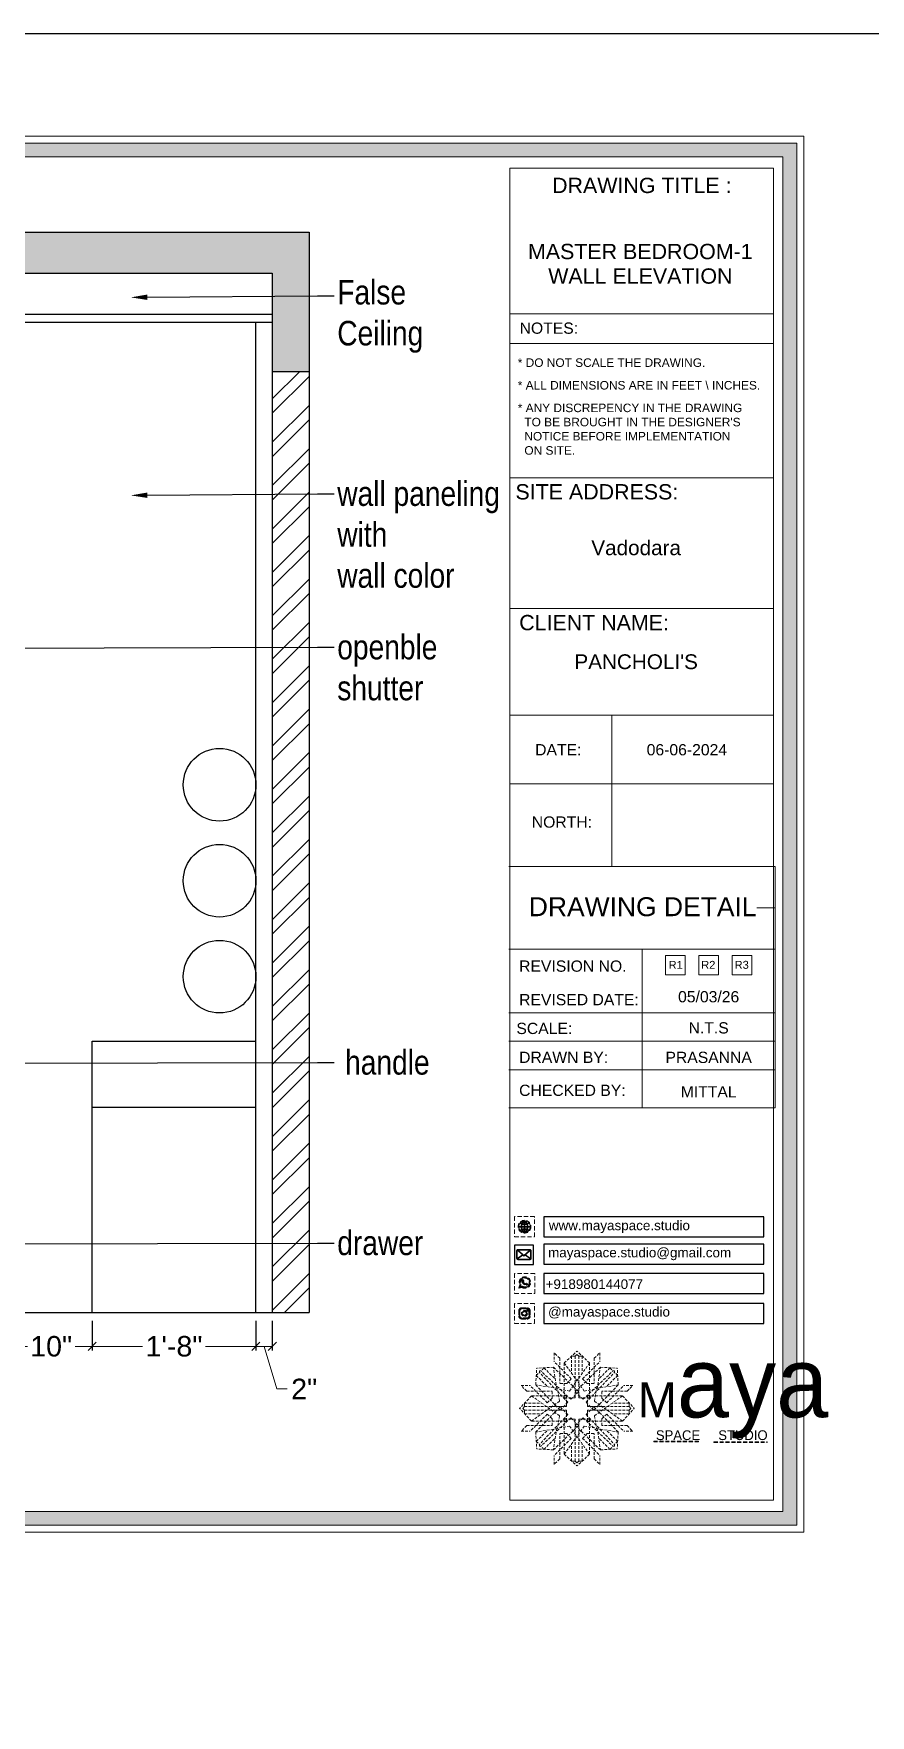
# Model space of a CAD drawing. Header units: millimetres. Extents: x 56222 to 3066687, y -650199 to -121287.
# Drawn here: x 131428.3 to 131530.5, y -183205.1 to -182999.6 of the extents above; entities that cross this region are included whole.
import ezdxf
from ezdxf import colors
from ezdxf.entities.mleader import LeaderData, LeaderLine
from ezdxf.enums import TextEntityAlignment as Align
from ezdxf.math import Vec2, Vec3

# ---------------------------------------------------------------- set-up
doc = ezdxf.new("R2010")
doc.units = ezdxf.units.MM
doc.header["$MEASUREMENT"] = 0
doc.header["$PDMODE"] = 35
doc.linetypes.add('DASHEDX2', pattern=[1.5, 1, -0.5])
doc.layers.get('Defpoints').update_dxf_attribs({"color": 220})
doc.layers.add('AR HATCH-7', color=7, linetype='Continuous')
for name, color, linetype, lineweight in [('dim05', 1, 'Continuous', 13), ('Dimension', 10, 'DASHEDX2', 20), ('FURNITURE', 32, 'Continuous', 9), ('NAME PLATE', 7, 'Continuous', 25), ('SECTION ( SLAB PLine )', 104, 'Continuous', 30), ('Text', 7, 'Continuous', 15), ('TILE', 14, 'Continuous', 9), ('wall', 7, 'Continuous', 30), ('XX~SLAB ( BEAM )~ ( DIM )', 7, 'Continuous', 9)]:
    doc.layers.add(name, color=color, linetype=linetype, lineweight=lineweight)
doc.styles.add('Arial', font='arial.ttf')
doc.styles.get("Standard").update_dxf_attribs({"font": 'arial.ttf', "height": 6})
doc.styles.add('style4', font='ARIALN.TTF')
doc.dimstyles.new('ISO-25', dxfattribs={"dimtxt": 2.5, "dimasz": 1, "dimexe": 0.5, "dimexo": 1, "dimtad": 0, "dimdec": 1, "dimlunit": 4, "dimtxsty": 'Standard', "dimblk": 'OBLIQUE', "dimcen": 2.5, "dimclrd": 1, "dimclre": 1, "dimclrt": 5, "dimadec": 0, "dimazin": 0, "dimtfac": 1, "dimtdec": 1, "dimtmove": 0, "dimatfit": 3, "dimfxl": 1, "dimlwd": -1, "dimarcsym": 0})

# ---------------------------------------------------------------- blocks, each defined once
blk = doc.blocks.new('_Oblique')
at = {"layer": 'wall', "color": 0, "lineweight": -2}
blk.add_line((-0.5, -0.5), (0.5, 0.5), dxfattribs=at)
blk = doc.blocks.new('*D220')
at = {"layer": 'Defpoints', "color": 0, "lineweight": 30, "transparency": 16777216}
for p in [(131425.44, -183155.85), (131435.44, -183155.85), (131435.44, -183159.98)]:
    blk.add_point(p, dxfattribs=at)
at = {"layer": 'dim05', "color": 1, "linetype": 'Continuous', "lineweight": -2, "transparency": 16777216}
for p, q in [((131425.44, -183156.85), (131425.44, -183160.48)), ((131435.44, -183156.85), (131435.44, -183160.48))]:
    blk.add_line(p, q, dxfattribs=at)
at = {"layer": 'dim05', "color": 1, "linetype": 'Continuous', "transparency": 16777216}
for p, q in [((131425.44, -183159.98), (131427.53, -183159.98)), ((131435.44, -183159.98), (131433.36, -183159.98))]:
    blk.add_line(p, q, dxfattribs=at)
at = {"layer": 'dim05', "color": 1, "transparency": 16777216, "rotation": 180}
blk.add_blockref('_Oblique', (131425.44, -183159.98), dxfattribs=at)
at = {"layer": 'dim05', "color": 1, "transparency": 16777216}
blk.add_blockref('_Oblique', (131435.44, -183159.98), dxfattribs=at)
at = {"layer": 'dim05', "color": 5, "lineweight": 25, "transparency": 16777216, "insert": (131430.44, -183159.98), "char_height": 2.5, "attachment_point": 5, "style": 'Arial'}
blk.add_mtext('10"', dxfattribs=at)
blk = doc.blocks.new('*D221')
at = {"layer": 'Defpoints', "color": 0, "lineweight": 30, "transparency": 16777216}
for p in [(131435.44, -183155.85), (131455.44, -183155.85), (131455.44, -183159.98)]:
    blk.add_point(p, dxfattribs=at)
at = {"layer": 'dim05', "color": 1, "linetype": 'Continuous', "lineweight": -2, "transparency": 16777216}
for p, q in [((131435.44, -183156.85), (131435.44, -183160.48)), ((131455.44, -183156.85), (131455.44, -183160.48))]:
    blk.add_line(p, q, dxfattribs=at)
at = {"layer": 'dim05', "color": 1, "linetype": 'Continuous', "transparency": 16777216}
for p, q in [((131435.44, -183159.98), (131441.61, -183159.98)), ((131455.44, -183159.98), (131449.27, -183159.98))]:
    blk.add_line(p, q, dxfattribs=at)
at = {"layer": 'dim05', "color": 1, "transparency": 16777216, "rotation": 180}
blk.add_blockref('_Oblique', (131435.44, -183159.98), dxfattribs=at)
at = {"layer": 'dim05', "color": 1, "transparency": 16777216}
blk.add_blockref('_Oblique', (131455.44, -183159.98), dxfattribs=at)
at = {"layer": 'dim05', "color": 5, "lineweight": 25, "transparency": 16777216, "insert": (131445.44, -183159.98), "char_height": 2.5, "attachment_point": 5, "style": 'Arial'}
blk.add_mtext('1\'-8"', dxfattribs=at)
blk = doc.blocks.new('*D222')
at = {"layer": 'Defpoints', "color": 0, "lineweight": 30, "transparency": 16777216}
for p in [(131455.44, -183155.85), (131457.44, -183155.85), (131457.44, -183159.98)]:
    blk.add_point(p, dxfattribs=at)
at = {"layer": 'dim05', "color": 1, "linetype": 'Continuous', "lineweight": -2, "transparency": 16777216}
for p, q in [((131455.44, -183156.85), (131455.44, -183160.48)), ((131457.44, -183156.85), (131457.44, -183160.48))]:
    blk.add_line(p, q, dxfattribs=at)
at = {"layer": 'dim05', "color": 1, "linetype": 'Continuous', "transparency": 16777216}
for p, q in [((131455.44, -183159.98), (131457.44, -183159.98)), ((131456.44, -183159.98), (131458, -183165.18)), ((131458, -183165.18), (131459.25, -183165.18))]:
    blk.add_line(p, q, dxfattribs=at)
at = {"layer": 'dim05', "color": 1, "transparency": 16777216, "rotation": 180}
blk.add_blockref('_Oblique', (131455.44, -183159.98), dxfattribs=at)
at = {"layer": 'dim05', "color": 1, "transparency": 16777216}
blk.add_blockref('_Oblique', (131457.44, -183159.98), dxfattribs=at)
at = {"layer": 'dim05', "color": 5, "lineweight": 25, "transparency": 16777216, "insert": (131461.34, -183165.18), "char_height": 2.5, "attachment_point": 5, "style": 'Arial'}
blk.add_mtext('2"', dxfattribs=at)
blk = doc.blocks.new('FSFSF')
at = {"color": 42, "lineweight": 5, "true_color": 0xe0ac11}
for p, q in [((28600.03, 143.51), (28600.03, 140.16)), ((28602.15, 141.41), (28600.03, 143.51)), ((28606.47, 133.76), (28600.03, 140.16)), ((28602.15, 141.41), (28602.15, 131.95)), ((28603.86, 139.69), (28608.58, 144.08)), ((28603.86, 126.58), (28603.86, 139.69)), ((28603.86, 139.69), (28608.58, 133.02)), ((28607.9, 142.22), (28606.58, 142.22)), ((28606.58, 142.22), (28606.58, 135.84)), ((28607.9, 142.22), (28608.58, 142.85)), ((28607.9, 142.22), (28607.9, 126.58)), ((28613.31, 139.69), (28608.58, 144.08)), ((28609.27, 142.22), (28608.59, 142.85)), ((28613.31, 139.69), (28608.59, 133.02)), ((28609.27, 142.22), (28609.27, 126.58)), ((28609.27, 142.22), (28610.59, 142.22)), ((28610.59, 142.22), (28610.59, 135.84)), ((28610.7, 133.76), (28617.14, 140.16)), ((28613.31, 126.58), (28613.31, 139.69)), ((28615.02, 141.41), (28617.14, 143.51)), ((28615.02, 141.41), (28615.02, 131.95)), ((28617.14, 143.51), (28617.14, 140.16)), ((28593.19, 131.45), (28593.54, 137.71)), ((28593.39, 135), (28594.56, 136.12)), ((28593.39, 135), (28597.6, 130.78)), ((28599.8, 138.06), (28593.54, 137.71)), ((28595.12, 136.69), (28594.53, 136.69)), ((28594.56, 136.12), (28594.56, 136.71)), ((28605.17, 124.98), (28594.56, 136.12)), ((28596.24, 137.86), (28595.12, 136.69)), ((28606.27, 126.08), (28595.12, 136.69)), ((28596.24, 137.86), (28600.47, 133.65)), ((28601.03, 130), (28599.8, 138.06)), ((28599.8, 138.05), (28608.58, 129.56)), ((28606.47, 133.76), (28604.75, 131.95)), ((28605.86, 129.18), (28608.58, 133.02)), ((28617.37, 138.05), (28608.59, 129.56)), ((28611.31, 129.18), (28608.59, 133.02)), ((28610.7, 133.76), (28612.42, 131.95)), ((28610.9, 126.08), (28622.05, 136.69)), ((28612.02, 124.98), (28622.62, 136.12)), ((28616.14, 130), (28617.37, 138.06)), ((28620.93, 137.86), (28616.7, 133.65)), ((28617.37, 138.06), (28623.63, 137.71)), ((28623.8, 135), (28619.59, 130.78)), ((28620.93, 137.86), (28622.05, 136.69)), ((28622.05, 136.69), (28622.64, 136.69)), ((28622.62, 136.12), (28622.62, 136.71)), ((28623.8, 135), (28622.62, 136.12)), ((28624, 131.45), (28623.65, 137.71)), ((28591.56, 127.39), (28587.17, 122.66)), ((28587.73, 131.22), (28591.08, 131.22)), ((28589.84, 129.1), (28587.73, 131.22)), ((28589.84, 129.1), (28599.29, 129.1)), ((28597.49, 124.78), (28591.08, 131.22)), ((28604.66, 127.39), (28591.56, 127.39)), ((28591.56, 127.39), (28598.23, 122.67)), ((28593.19, 131.45), (28601.69, 122.67)), ((28601.25, 130.22), (28593.19, 131.45)), ((28597.49, 124.78), (28599.29, 126.5)), ((28599.29, 126.5), (28599.29, 129.1)), ((28605.86, 129.18), (28601.03, 130)), ((28602.07, 125.39), (28601.25, 130.22)), ((28604.75, 131.95), (28602.15, 131.95)), ((28603.68, 126.54), (28603.68, 127.39)), ((28604.66, 126.54), (28603.68, 126.54)), ((28604.71, 127.57), (28603.86, 127.57)), ((28607.9, 126.58), (28603.86, 126.58)), ((28604.66, 123.35), (28604.66, 127.39)), ((28604.7, 126.58), (28604.71, 127.57)), ((28606.27, 126.08), (28608.58, 128.27)), ((28607.9, 128.92), (28608.58, 129.56)), ((28607.9, 128.92), (28608.58, 128.27)), ((28609.27, 128.92), (28608.59, 129.56)), ((28609.27, 128.92), (28608.59, 128.27)), ((28610.9, 126.08), (28608.59, 128.27)), ((28609.27, 126.58), (28613.31, 126.58)), ((28611.31, 129.18), (28616.14, 130)), ((28612.42, 131.95), (28615.02, 131.95)), ((28612.46, 126.58), (28612.46, 127.57)), ((28612.46, 127.57), (28613.31, 127.57)), ((28612.52, 123.35), (28612.52, 127.39)), ((28612.52, 127.39), (28625.63, 127.39)), ((28612.52, 126.54), (28613.51, 126.54)), ((28613.51, 126.54), (28613.51, 127.39)), ((28615.12, 125.39), (28615.94, 130.22)), ((28623.99, 131.45), (28615.5, 122.67)), ((28615.94, 130.22), (28624, 131.45)), ((28627.34, 129.1), (28617.89, 129.1)), ((28617.89, 126.5), (28617.89, 129.1)), ((28619.7, 124.78), (28617.89, 126.5)), ((28625.63, 127.39), (28618.96, 122.67)), ((28619.7, 124.78), (28626.1, 131.22)), ((28625.63, 127.39), (28630.02, 122.66)), ((28629.45, 131.22), (28626.1, 131.22)), ((28627.34, 129.1), (28629.45, 131.22)), ((28591.56, 117.94), (28587.17, 122.66)), ((28589.03, 123.35), (28588.4, 122.67)), ((28589.03, 121.98), (28588.4, 122.65)), ((28589.03, 123.35), (28589.03, 124.67)), ((28589.03, 124.67), (28595.4, 124.67)), ((28589.03, 123.35), (28604.66, 123.35)), ((28589.03, 121.98), (28604.66, 121.98)), ((28589.03, 121.98), (28589.03, 120.66)), ((28589.03, 120.66), (28595.4, 120.66)), ((28597.49, 120.54), (28591.08, 114.11)), ((28591.56, 117.94), (28598.23, 122.65)), ((28593.19, 113.88), (28601.69, 122.65)), ((28605.17, 120.35), (28594.56, 109.2)), ((28597.49, 120.54), (28599.29, 118.83)), ((28602.07, 125.39), (28598.23, 122.67)), ((28602.07, 119.94), (28598.23, 122.65)), ((28602.07, 119.94), (28601.25, 115.1)), ((28602.33, 123.35), (28601.69, 122.67)), ((28602.33, 121.98), (28601.69, 122.65)), ((28602.33, 123.35), (28602.97, 122.67)), ((28602.33, 121.98), (28602.97, 122.65)), ((28605.17, 124.98), (28602.97, 122.67)), ((28605.17, 120.35), (28602.97, 122.65)), ((28604.66, 121.98), (28604.66, 117.94)), ((28612.02, 124.98), (28614.21, 122.67)), ((28612.02, 120.35), (28614.21, 122.65)), ((28612.02, 120.35), (28622.62, 109.2)), ((28628.16, 123.35), (28612.52, 123.35)), ((28612.52, 121.98), (28612.52, 117.94)), ((28628.16, 121.98), (28612.52, 121.98)), ((28614.85, 123.35), (28614.21, 122.67)), ((28614.85, 121.98), (28614.21, 122.65)), ((28614.85, 123.35), (28615.5, 122.67)), ((28614.85, 121.98), (28615.5, 122.65)), ((28615.12, 125.39), (28618.96, 122.67)), ((28615.12, 119.94), (28618.96, 122.65)), ((28615.12, 119.94), (28615.94, 115.1)), ((28623.99, 113.88), (28615.5, 122.65)), ((28619.7, 120.54), (28617.89, 118.83)), ((28625.63, 117.94), (28618.96, 122.65)), ((28619.7, 120.54), (28626.1, 114.11)), ((28628.16, 124.67), (28621.78, 124.67)), ((28628.16, 120.66), (28621.78, 120.66)), ((28625.63, 117.94), (28630.02, 122.66)), ((28628.16, 123.35), (28628.16, 124.67)), ((28628.16, 123.35), (28628.78, 122.67)), ((28628.16, 121.98), (28628.78, 122.65)), ((28628.16, 121.98), (28628.16, 120.66)), ((28589.84, 116.23), (28587.73, 114.11)), ((28587.73, 114.11), (28591.08, 114.11)), ((28589.84, 116.23), (28599.29, 116.23)), ((28604.66, 117.94), (28591.56, 117.94)), ((28601.25, 115.1), (28593.19, 113.87)), ((28593.19, 113.87), (28593.54, 107.62)), ((28593.39, 110.32), (28597.6, 114.55)), ((28606.27, 119.15), (28595.12, 108.54)), ((28599.29, 118.83), (28599.29, 116.23)), ((28599.8, 107.17), (28608.58, 115.67)), ((28601.03, 115.23), (28599.8, 107.17)), ((28605.86, 116.05), (28601.03, 115.23)), ((28602.15, 103.82), (28602.15, 113.27)), ((28604.75, 113.27), (28602.15, 113.27)), ((28604.66, 118.78), (28603.68, 118.78)), ((28603.68, 118.78), (28603.68, 117.94)), ((28607.9, 118.65), (28603.86, 118.65)), ((28603.86, 118.65), (28603.86, 105.54)), ((28604.71, 117.66), (28603.86, 117.66)), ((28604.7, 118.65), (28604.71, 117.66)), ((28606.47, 111.47), (28604.75, 113.27)), ((28605.86, 116.05), (28608.58, 112.21)), ((28606.27, 119.15), (28608.58, 116.96)), ((28607.9, 103.01), (28607.9, 118.65)), ((28607.9, 116.31), (28608.58, 116.96)), ((28607.9, 116.31), (28608.58, 115.67)), ((28610.9, 119.15), (28608.59, 116.96)), ((28609.27, 116.31), (28608.59, 116.96)), ((28609.27, 116.31), (28608.59, 115.67)), ((28611.31, 116.05), (28608.59, 112.21)), ((28617.37, 107.17), (28608.59, 115.67)), ((28609.27, 118.65), (28613.31, 118.65)), ((28609.27, 103.01), (28609.27, 118.65)), ((28610.7, 111.47), (28612.42, 113.27)), ((28610.9, 119.15), (28622.05, 108.54)), ((28611.31, 116.05), (28616.14, 115.23)), ((28612.42, 113.27), (28615.02, 113.27)), ((28612.46, 118.65), (28612.46, 117.66)), ((28612.46, 117.66), (28613.31, 117.66)), ((28612.52, 118.78), (28613.51, 118.78)), ((28612.52, 117.94), (28625.63, 117.94)), ((28613.31, 118.65), (28613.31, 105.54)), ((28613.51, 118.78), (28613.51, 117.94)), ((28615.02, 103.82), (28615.02, 113.27)), ((28615.94, 115.1), (28624, 113.87)), ((28616.14, 115.23), (28617.37, 107.17)), ((28617.89, 118.83), (28617.89, 116.23)), ((28627.34, 116.23), (28617.89, 116.23)), ((28623.8, 110.32), (28619.59, 114.55)), ((28624, 113.87), (28623.65, 107.62)), ((28629.45, 114.11), (28626.1, 114.11)), ((28627.34, 116.23), (28629.45, 114.11)), ((28593.39, 110.32), (28594.56, 109.2)), ((28599.8, 107.17), (28593.54, 107.52)), ((28595.12, 108.54), (28594.53, 108.54)), ((28594.56, 109.2), (28594.56, 108.61)), ((28596.24, 107.37), (28595.12, 108.54)), ((28596.24, 107.37), (28600.47, 111.58)), ((28606.47, 111.47), (28600.03, 105.07)), ((28603.86, 105.54), (28608.58, 112.21)), ((28606.58, 103.01), (28606.58, 109.38)), ((28613.31, 105.54), (28608.59, 112.21)), ((28610.59, 103.01), (28610.59, 109.38)), ((28610.7, 111.47), (28617.14, 105.07)), ((28620.93, 107.37), (28616.7, 111.58)), ((28617.37, 107.17), (28623.63, 107.52)), ((28620.93, 107.37), (28622.05, 108.54)), ((28622.05, 108.54), (28622.64, 108.54)), ((28623.8, 110.32), (28622.62, 109.2)), ((28622.62, 109.2), (28622.62, 108.61)), ((28600.03, 101.71), (28600.03, 105.07)), ((28602.15, 103.82), (28600.03, 101.71)), ((28603.86, 105.54), (28608.58, 101.15)), ((28607.9, 103.01), (28606.58, 103.01)), ((28607.9, 103.01), (28608.58, 102.38)), ((28613.31, 105.54), (28608.58, 101.15)), ((28609.27, 103.01), (28608.59, 102.38)), ((28609.27, 103.01), (28610.59, 103.01)), ((28615.02, 103.82), (28617.14, 101.71)), ((28617.14, 101.71), (28617.14, 105.07))]:
    blk.add_line(p, q, dxfattribs=at)
blk = doc.blocks.new('hgwg')
at = {"layer": 'Dimension', "true_color": 0xd39e00}
h = blk.add_hatch(color=42, dxfattribs=at)
h.dxf.hatch_style = 1
h.paths.add_polyline_path([(27505.71, 45.05), (27494.27, 45.05), (27494.27, 44.9), (27505.71, 44.9)])
h = blk.add_hatch(color=42, dxfattribs=at)
h.dxf.hatch_style = 1
h.paths.add_polyline_path([(27523.3, 44.9), (27509.68, 44.9), (27509.68, 44.75), (27523.3, 44.75)])
at = {"layer": 'Dimension', "color": 42, "true_color": 0xd39e00}
for p, q in [((27494.27, 45.05), (27505.71, 45.05)), ((27494.27, 44.9), (27494.27, 45.05)), ((27494.27, 44.9), (27505.71, 44.9)), ((27505.71, 45.05), (27505.71, 44.9)), ((27509.68, 44.9), (27523.3, 44.9)), ((27509.68, 44.9), (27509.68, 44.75)), ((27509.68, 44.75), (27523.3, 44.75)), ((27523.3, 44.75), (27523.3, 44.9))]:
    blk.add_line(p, q, dxfattribs=at)
at = {"layer": 'Dimension', "color": 42, "true_color": 0xd39e00, "attachment_point": 1}
for s, width, insert, char_height in [('{\\fCinzel|b0|i0|c0|p2;\\H1.5x;M\\fAmsterdam One|b0|i0|c0|p2;\\H2x;aya}', 85.3277, (27490.17, 69.17), 6), ('{\\fCinzel|b0|i0|c0|p0;SPACE     STUDIO}', 66.129, (27494.83, 47.86), 2.5)]:
    blk.add_mtext_dynamic_manual_height_columns(s, width=width, gutter_width=30, heights=[0], dxfattribs=dict(at, insert=insert, char_height=char_height))
blk = doc.blocks.new('QEGW4TG')
at = {"layer": 'Dimension', "true_color": 0x000000}
h = blk.add_hatch(color=18, dxfattribs=at)
h.dxf.hatch_style = 1
h.paths.add_polyline_path([(2.69, 1.93, 0.170513), (2.95, 1.97, 0.190337), (3.11, 2.18, 0.316231), (3.07, 2.28), (2.79, 2.37, 0.273721), (2.69, 2.34, 0.040749), (2.63, 2.27, -0.441282), (2.53, 2.25, -0.11828), (2.06, 2.64, -0.441282), (2.07, 2.74, 0.040749), (2.13, 2.81, 0.290083), (2.14, 2.92), (2.01, 3.18, 0.316231), (1.91, 3.2, 0.190337), (1.73, 3, 0.170513), (1.72, 2.74, 0.252784)], flags=0)
h.paths.add_polyline_path([(1.19, 1.98), (1.03, 1.3, 0.550912), (1.11, 1.23), (1.75, 1.39, 6.344125)])
h.paths.add_polyline_path([(1.81, 1.7), (1.4, 1.6), (1.5, 2.03, -9.071339)], flags=16)
h.paths.add_polyline_path([(3.11, 2.16, -0.17811), (2.95, 1.97, -0.170513), (2.69, 1.93, -0.252784), (1.72, 2.74, -0.170513), (1.73, 3, -0.17811), (1.89, 3.19, -0.370089), (2.01, 3.18), (2.14, 2.92, -0.307185), (2.13, 2.8, -0.041087), (2.06, 2.73, 0.321676), (2.05, 2.65, 0.126524), (2.55, 2.24, 0.312216), (2.62, 2.26, -0.041087), (2.68, 2.34, -0.290673), (2.79, 2.37), (3.07, 2.28, -0.370089)], flags=0)
h = blk.add_hatch(color=18, dxfattribs=at)
h.dxf.hatch_style = 1
h.paths.add_polyline_path([(2.79, 2.37, 0.273721), (2.69, 2.34, 0.040749), (2.63, 2.27, -0.441282), (2.53, 2.25, -0.11828), (2.06, 2.64, -0.441282), (2.07, 2.74, 0.040749), (2.13, 2.81, 0.290083), (2.14, 2.92), (2.01, 3.18, 0.316231), (1.91, 3.2, 0.190337), (1.73, 3, 0.170513), (1.72, 2.74, 0.252784), (2.69, 1.93, 0.170513), (2.95, 1.97, 0.190337), (3.11, 2.18, 0.316231), (3.07, 2.28)])
for p, q in [((1.19, 1.98), (1.03, 1.3)), ((1.1, 1.23), (1.75, 1.39)), ((1.5, 2.03), (1.4, 1.6)), ((1.4, 1.6), (1.81, 1.7)), ((2.01, 3.18), (2.14, 2.92)), ((3.07, 2.28), (2.8, 2.36))]:
    blk.add_line(p, q)
blk.add_lwpolyline([(0, 0), (4.68, 0), (4.68, 4.68), (0, 4.68)], close=True)
for centre, radius, start, end in [((1.09, 1.29), 0.0598, 164.8483, 282.1458), ((2.39, 2.56), 1.34, 241.4727, 205.6422), ((2.39, 2.56), 1.04, 235.9962, 210.8333), ((2.09, 2.87), 0.39, 159.7007, 198.4072), ((2.96, 3.23), 1.33, 201.4218, 258.1669), ((2.07, 2.87), 0.364, 118.9685, 159.3648), ((1.94, 3.12), 0.0896, 41.8985, 123.1344), ((2.11, 2.68), 0.066, 135.9932, 224.8892), ((1.67, 3.16), 0.586, 312.4617, 321.8728), ((3.12, 3.42), 1.31, 216.5455, 243.5279), ((2.05, 2.87), 0.104, 320.3924, 28.6971), ((2.57, 2.3), 0.066, 234.2482, 323.1441), ((3.11, 1.94), 0.586, 137.2645, 146.6756), ((2.76, 2.27), 0.104, 70.4402, 138.745), ((2.75, 2.31), 0.39, 260.7301, 299.4366), ((2.76, 2.29), 0.364, 299.7725, 340.1688), ((3.03, 2.2), 0.0896, 336.0029, 57.2388)]:
    blk.add_arc(centre, radius, start, end)
blk = doc.blocks.new('ASGERG')
at = {"layer": 'Dimension', "true_color": 0x000000}
h = blk.add_hatch(color=18, dxfattribs=at)
h.dxf.hatch_style = 1
h.paths.add_polyline_path([(0.99, 1.7, 0.353872), (1.69, 1.03), (2.96, 1.03, 0.353872), (3.66, 1.7), (3.66, 2.99, 0.353872), (2.96, 3.67), (1.69, 3.67, 0.353872), (0.99, 2.99)])
h.paths.add_polyline_path([(1.27, 2.97, -0.353872), (1.72, 3.4), (2.94, 3.4, -0.353872), (3.38, 2.97), (3.38, 1.72, -0.353872), (2.94, 1.3), (1.72, 1.3, -0.353872), (1.27, 1.72)], flags=16)
h.paths.add_polyline_path([(3.02, 2.35, -1), (1.64, 2.35, -1)], flags=0)
h.paths.add_polyline_path([(2.74, 2.35, -1), (1.92, 2.35, -1)], flags=0)
h.paths.add_polyline_path([(2.86, 3.02, -1), (3.19, 3.02, -1)], flags=0)
h.paths.add_polyline_path([(1.64, 2.35, 1), (3.02, 2.35, 1)], flags=0)
h = blk.add_hatch(color=18, dxfattribs=at)
h.dxf.hatch_style = 1
h.paths.add_polyline_path([(1.64, 2.35, 1), (3.02, 2.35, 1)])
h.paths.add_polyline_path([(2.74, 2.35, -1), (1.92, 2.35, -1)], flags=16)
h = blk.add_hatch(color=18, dxfattribs=at)
h.dxf.hatch_style = 1
h.paths.add_polyline_path([(3.19, 3.02, 1), (2.86, 3.02, 1)])
for p, q in [((0.99, 2.99), (0.99, 1.7)), ((1.27, 2.97), (1.27, 1.72)), ((1.69, 3.67), (2.96, 3.67)), ((1.69, 1.03), (2.96, 1.03)), ((2.94, 3.4), (1.72, 3.4)), ((2.94, 1.3), (1.72, 1.3)), ((3.38, 2.97), (3.38, 1.72)), ((3.66, 2.99), (3.66, 1.7))]:
    blk.add_line(p, q)
blk.add_lwpolyline([(0, 0), (4.68, 0), (4.68, 4.68), (0, 4.68)], close=True)
for centre, radius in [((2.33, 2.35), 0.694), ((2.33, 2.35), 0.414), ((3.02, 3.02), 0.168)]:
    blk.add_circle(centre, radius)
for centre, radius, start, end in [((1.76, 2.89), 0.778, 94.8631, 172.8127), ((1.76, 1.8), 0.778, 187.1873, 265.1369), ((1.76, 2.91), 0.491, 94.8631, 172.8127), ((1.76, 1.78), 0.491, 187.1873, 265.1369), ((2.9, 2.91), 0.491, 7.1873, 85.1369), ((2.9, 1.78), 0.491, 274.8631, 352.8127), ((2.89, 2.89), 0.778, 7.1873, 85.1369), ((2.89, 1.8), 0.778, 274.8631, 352.8127)]:
    blk.add_arc(centre, radius, start, end)
blk = doc.blocks.new('DTGWEGEARG')
at = {"layer": 'Dimension', "true_color": 0x000000}
h = blk.add_hatch(color=18, dxfattribs=at)
h.dxf.hatch_style = 1
h.paths.add_polyline_path([(3.83, 2.34, 1), (0.85, 2.34, 1)])
h.paths.add_polyline_path([(2.51, 1.01, 0.105795), (2.96, 1.58, -0.055205), (3.3, 1.41, -0.169822)], flags=16)
h.paths.add_polyline_path([(2.41, 1.12), (2.41, 1.69, -0.058279), (2.81, 1.63, -0.103353)], flags=16)
h.paths.add_polyline_path([(2.26, 1.13, -0.101741), (1.87, 1.63, -0.057171), (2.26, 1.69)], flags=16)
h.paths.add_polyline_path([(2.17, 1.01, -0.169822), (1.38, 1.41, -0.055205), (1.72, 1.58, 0.105795)], flags=16)
h.paths.add_polyline_path([(3.02, 1.72, 0.081336), (3.13, 2.27), (3.68, 2.27, -0.152069), (3.4, 1.52, 0.05687)], flags=16)
h.paths.add_polyline_path([(2.87, 1.77, 0.061945), (2.41, 1.84), (2.41, 2.27), (2.98, 2.27, -0.081344)], flags=16)
h.paths.add_polyline_path([(2.26, 1.84, 0.060923), (1.8, 1.77, -0.081344), (1.7, 2.27), (2.26, 2.27)], flags=16)
h.paths.add_polyline_path([(1.66, 1.72, 0.05687), (1.28, 1.52, -0.152069), (1, 2.27), (1.55, 2.27, 0.081336)], flags=16)
h.paths.add_polyline_path([(2.41, 2.42), (2.41, 2.83, 0.061945), (2.87, 2.91, -0.080009), (2.98, 2.42)], flags=16)
h.paths.add_polyline_path([(3.13, 2.42, 0.080116), (3.02, 2.96, 0.05687), (3.4, 3.16, 0.028258), (3.3, 3.27, -0.055205), (2.96, 3.1, 0.105795), (2.51, 3.67, -0.36029), (3.68, 2.42)], flags=16)
h.paths.add_polyline_path([(2.26, 2.42), (1.7, 2.42, -0.080009), (1.8, 2.91, 0.060923), (2.26, 2.84)], flags=16)
h.paths.add_polyline_path([(1.55, 2.42), (1, 2.42, -0.150466), (1.28, 3.16, 0.05687), (1.66, 2.96, 0.080116)], flags=16)
h.paths.add_polyline_path([(2.41, 2.98), (2.41, 3.56, -0.103353), (2.81, 3.05, -0.058279)], flags=16)
h.paths.add_polyline_path([(2.26, 2.99, -0.057171), (1.87, 3.05, -0.101741), (2.26, 3.55)], flags=16)
h.paths.add_polyline_path([(1.72, 3.1, -0.055205), (1.38, 3.27, -0.169822), (2.17, 3.67, 0.105795)], flags=16)
blk.add_lwpolyline([(0, 0), (4.68, 0), (4.68, 4.68), (0, 4.68)], close=True)
at = {"layer": 'Dimension', "color": 18, "true_color": 0x000000}
for p, q in [((1, 2.42), (1.55, 2.42)), ((1, 2.27), (1.55, 2.27)), ((1.7, 2.42), (2.26, 2.42)), ((1.7, 2.27), (2.26, 2.27)), ((2.26, 3.55), (2.26, 2.99)), ((2.26, 2.84), (2.26, 2.42)), ((2.26, 2.27), (2.26, 1.84)), ((2.26, 1.69), (2.26, 1.13)), ((2.41, 3.56), (2.41, 2.98)), ((2.41, 2.83), (2.41, 2.42)), ((2.41, 2.42), (2.98, 2.42)), ((2.41, 2.27), (2.98, 2.27)), ((2.41, 2.27), (2.41, 1.84)), ((2.41, 1.69), (2.41, 1.12)), ((3.13, 2.42), (3.68, 2.42)), ((3.13, 2.27), (3.68, 2.27))]:
    blk.add_line(p, q, dxfattribs=at)
blk.add_circle((2.34, 2.34), 1.49, dxfattribs=at)
for centre, radius, start, end in [((2.34, 2.34), 1.34, 142.3819, 176.6093), ((2.34, 2.34), 1.34, 183.0315, 217.6181), ((2.34, 4.74), 1.9, 236.1399, 249.1595), ((2.34, -0.06), 1.9, 110.8405, 123.8601), ((2.34, 2.34), 1.34, 97.3549, 135.9073), ((2.34, 4.74), 1.75, 236.7417, 249.3811), ((2.34, -0.06), 1.75, 110.6189, 123.2583), ((2.34, 2.34), 1.34, 224.0927, 262.6451), ((3.28, 2.34), 1.73, 159.0567, 177.3789), ((3.28, 2.34), 1.73, 182.3435, 200.9433), ((3.28, 2.34), 1.58, 158.8325, 177.1302), ((3.28, 2.34), 1.58, 182.5658, 201.1675), ((3.28, 2.34), 1.73, 129.9301, 154.0867), ((3.28, 2.34), 1.73, 205.9133, 230.0699), ((2.34, 4.74), 1.9, 253.6799, 267.6253), ((2.34, -0.06), 1.9, 92.3747, 106.3201), ((3.28, 2.34), 1.58, 130.1073, 153.3446), ((2.34, 4.74), 1.75, 254.3336, 267.422), ((2.34, -0.06), 1.75, 92.578, 105.6664), ((3.28, 2.34), 1.58, 206.6554, 229.8927), ((1.4, 2.34), 1.58, 26.6554, 50.2584), ((2.34, 4.74), 1.75, 272.3248, 285.6664), ((2.34, 4.74), 1.9, 272.1415, 286.3201), ((2.34, -0.06), 1.9, 73.6799, 87.8585), ((2.34, -0.06), 1.75, 74.3336, 87.6752), ((1.4, 2.34), 1.58, 309.7416, 333.3446), ((2.34, 2.34), 1.34, 3.3907, 82.6451), ((1.4, 2.34), 1.73, 25.9133, 50.0699), ((1.4, 2.34), 1.73, 309.9301, 334.0867), ((2.34, 2.34), 1.34, 277.3549, 315.9073), ((1.4, 2.34), 1.58, 2.8698, 21.1675), ((1.4, 2.34), 1.58, 338.8325, 357.4342), ((2.34, 4.74), 1.75, 290.6189, 303.2583), ((2.34, -0.06), 1.75, 56.7417, 69.3811), ((2.34, 4.74), 1.9, 290.8405, 303.8601), ((1.4, 2.34), 1.73, 2.6211, 20.9433), ((1.4, 2.34), 1.73, 339.0567, 357.6565), ((2.34, -0.06), 1.9, 56.1399, 69.1595), ((2.34, 2.34), 1.34, 322.3819, 356.9685)]:
    blk.add_arc(centre, radius, start, end, dxfattribs=at)

msp = doc.modelspace()

# ---------------------------------------------------------------- hatches: boundary and pattern name
at = {"layer": 'AR HATCH-7', "lineweight": 0, "true_color": 0x939598}
h = msp.add_hatch(dxfattribs=at)
h.set_pattern_fill('AR-CONC', color=252, angle=45)
h.set_pattern_definition([(95, (0, 0), (5.51551999, 4.62807079), [0.75, -8.25]), (40, (0, 0), (-6.29992167, 4.3376815), [0.6, -6.6]), (145.4514445, (0.4596, 0.386), (-0.78440164, 8.96575221), [0.63740192, -7.01142112]), (91.1842, (-1.414, 1.414), (8.71693388, 6.37613776), [1.125, -12.375]), (141.6356355, (-0.688, 1.946), (-0.2790007, 13.4971167), [0.9561034, -10.5171376]), (36.184164, (-1.414, 1.414), (-0.2790007, 13.4971167), [0.9, -9.9]), (66, (-0.3536, 1.768), (7.06771572, 1.37382476), [0.75, -8.25]), (11, (-0.3536, 1.768), (-3.40708593, 6.84808435), [0.6, -6.6]), (116.4514447, (0.2354, 1.882), (3.66062975, 8.22190906), [0.6374019, -7.01142112]), (82.5, (0, 0), (-2.267931853, 2.439898176), [0, -6.52, 0, -6.7, 0, -6.625]), (52.5, (0, 0), (-0.92872942, 4.6490945), [0, -3.82, 0, -6.37, 0, -2.525]), (12.5, (-1.5768, -1.5768), (3.934181673, 3.615207618), [0, -2.5, 0, -7.8, 0, -10.35]), (2.5, (-2.284, -2.284), (3.41589983, 4.83159807), [0, -3.25, 0, -5.18, 0, -7.35])])
h.paths.add_polyline_path([(131461.943, -183023.849), (131295.443, -183023.849), (131295.443, -183040.849), (131304.443, -183040.849), (131304.443, -183028.849), (131457.443, -183028.849), (131457.443, -183031.668), (131461.943, -183031.63)])
h.paths.add_polyline_path([(131461.943, -183031.63), (131457.443, -183031.668), (131457.443, -183040.849), (131461.943, -183040.849)], flags=17)
at = {"layer": 'AR HATCH-7', "lineweight": 9, "true_color": 0x939598}
h = msp.add_hatch(dxfattribs=at)
h.set_pattern_fill('ANSI32', color=252, scale=10)
h.paths.add_polyline_path([(131461.943, -183040.849), (131457.443, -183040.849), (131457.443, -183055.859), (131461.943, -183055.822)])
h.paths.add_polyline_path([(131461.943, -183055.822), (131457.443, -183055.859), (131457.443, -183155.849), (131461.943, -183155.849)])
h.paths.add_polyline_path([(131304.443, -183040.849), (131295.443, -183040.849), (131295.443, -183155.849), (131304.443, -183155.849)])
at = {"layer": 'Dimension', "linetype": 'Continuous', "true_color": 0xd39e00}
h = msp.add_hatch(color=42, dxfattribs=at)
h.paths.add_polyline_path([(131281.569, -183012.951), (131281.569, -183181.833), (131521.502, -183181.833), (131521.502, -183012.951)])
h.paths.add_polyline_path([(131283.253, -183014.634), (131519.818, -183014.634), (131519.818, -183180.15), (131283.253, -183180.15)], flags=16)
at = {"layer": 'Dimension', "true_color": 0x000000}
h = msp.add_hatch(color=18, dxfattribs=at)
h.dxf.hatch_style = 1
h.paths.add_polyline_path([(131488.887, -183149.389, 0.4142136), (131489.065, -183149.211), (131489.065, -183148.317, 0.4142136), (131488.887, -183148.138), (131487.466, -183148.138, 0.4142136), (131487.287, -183148.317), (131487.287, -183149.211, 0.4142136), (131487.466, -183149.389)])
h.paths.add_polyline_path([(131488.308, -183148.851), (131488.966, -183149.29, -0.1989124), (131488.887, -183149.322), (131487.466, -183149.322, -0.1989124), (131487.387, -183149.29), (131488.044, -183148.851), (131488.176, -183148.974)], flags=16)
h.paths.add_polyline_path([(131488.176, -183148.882), (131487.453, -183148.206, -0.0287833), (131487.466, -183148.205), (131488.887, -183148.205, -0.0287833), (131488.899, -183148.206)], flags=16)
h.paths.add_polyline_path([(131488.358, -183148.804), (131488.964, -183148.237, -0.2024819), (131488.998, -183148.317), (131488.998, -183149.211, -0.043076), (131488.997, -183149.23)], flags=16)
h.paths.add_polyline_path([(131487.994, -183148.804), (131487.356, -183149.23, -0.043076), (131487.354, -183149.211), (131487.354, -183148.317, -0.2024819), (131487.388, -183148.237)], flags=16)

# ---------------------------------------------------------------- linework, layer by layer
at = {"color": 18, "true_color": 0x000000}
for points in [[(131490.612, -183146.589), (131517.496, -183146.589), (131517.496, -183144.132), (131490.612, -183144.132)], [(131490.612, -183149.943), (131517.496, -183149.943), (131517.496, -183147.486), (131490.612, -183147.486)], [(131490.625, -183153.52), (131517.496, -183153.52), (131517.496, -183151.063), (131490.625, -183151.063)], [(131490.612, -183157.183), (131517.496, -183157.183), (131517.496, -183154.726), (131490.612, -183154.726)]]:
    msp.add_lwpolyline(points, close=True, dxfattribs=at)
msp.add_lwpolyline([(131487.007, -183149.961), (131489.343, -183149.961), (131489.343, -183147.625), (131487.007, -183147.625)], close=True)
at = {"layer": 'Dimension', "color": 42, "linetype": 'Continuous', "true_color": 0xd39e00}
for p, q in [((131518.678, -183033.835), (131486.438, -183033.835)), ((131518.678, -183037.467), (131486.438, -183037.467)), ((131518.678, -183053.852), (131486.438, -183053.852)), ((131518.678, -183069.833), (131486.438, -183069.833)), ((131518.678, -183082.854), (131486.438, -183082.854)), ((131498.912, -183082.854), (131498.912, -183101.363)), ((131518.678, -183091.232), (131486.438, -183091.232)), ((131518.873, -183101.363), (131486.338, -183101.363)), ((131518.873, -183101.363), (131518.873, -183130.831)), ((131516.629, -183106.414), (131518.873, -183106.414)), ((131486.338, -183111.466), (131518.873, -183111.466)), ((131502.606, -183130.831), (131502.606, -183111.466)), ((131518.873, -183119.212), (131486.338, -183119.212)), ((131518.873, -183122.7), (131486.338, -183122.7)), ((131518.873, -183126.189), (131486.338, -183126.189)), ((131486.338, -183130.831), (131518.873, -183130.831))]:
    msp.add_line(p, q, dxfattribs=at)
at = {"layer": 'Dimension', "color": 18, "linetype": 'Continuous', "true_color": 0x000000}
for p, q in [((131487.287, -183148.317), (131487.287, -183149.211)), ((131487.354, -183148.317), (131487.354, -183149.211)), ((131487.388, -183148.237), (131487.994, -183148.804)), ((131487.453, -183148.206), (131488.176, -183148.882)), ((131487.466, -183148.138), (131488.887, -183148.138)), ((131487.466, -183148.205), (131488.887, -183148.205)), ((131488.176, -183148.882), (131488.899, -183148.206)), ((131488.358, -183148.804), (131488.964, -183148.237)), ((131488.998, -183148.317), (131488.998, -183149.211)), ((131489.065, -183148.317), (131489.065, -183149.211)), ((131487.356, -183149.23), (131487.994, -183148.804)), ((131487.387, -183149.29), (131488.044, -183148.851)), ((131487.466, -183149.322), (131488.887, -183149.322)), ((131487.466, -183149.389), (131488.887, -183149.389)), ((131488.044, -183148.851), (131488.176, -183148.974)), ((131488.176, -183148.974), (131488.308, -183148.851)), ((131488.966, -183149.29), (131488.308, -183148.851)), ((131488.997, -183149.23), (131488.358, -183148.804))]:
    msp.add_line(p, q, dxfattribs=at)
at = {"layer": 'Dimension', "color": 42, "linetype": 'Continuous', "true_color": 0xd39e00}
for points in [[(131280.727, -183012.109), (131522.344, -183012.109), (131522.344, -183182.675), (131280.727, -183182.675)], [(131281.569, -183012.951), (131521.502, -183012.951), (131521.502, -183181.833), (131281.569, -183181.833)], [(131283.253, -183014.634), (131519.818, -183014.634), (131519.818, -183180.15), (131283.253, -183180.15)], [(131505.486, -183112.215), (131507.86, -183112.215), (131507.86, -183114.59), (131505.486, -183114.59)], [(131509.552, -183112.215), (131511.927, -183112.215), (131511.927, -183114.59), (131509.552, -183114.59)], [(131513.619, -183112.215), (131515.993, -183112.215), (131515.993, -183114.59), (131513.619, -183114.59)]]:
    msp.add_lwpolyline(points, close=True, dxfattribs=at)
at = {"layer": 'Dimension', "color": 42, "linetype": 'ByBlock', "true_color": 0xd39e00}
msp.add_lwpolyline([(131486.438, -183178.764), (131486.438, -183016.02), (131518.678, -183016.02), (131518.678, -183178.764)], close=True, dxfattribs=at)
at = {"layer": 'Dimension', "color": 18, "true_color": 0x000000}
for centre, radius, start, end in [((131487.466, -183148.317), 0.179, 90, 180), ((131487.466, -183148.317), 0.112, 134.21354, 180), ((131487.466, -183148.317), 0.112, 90, 96.59481), ((131488.887, -183148.317), 0.179, 0, 90), ((131488.887, -183148.317), 0.112, 83.40519, 90), ((131488.887, -183148.317), 0.112, 0, 45.78646), ((131487.466, -183149.211), 0.179, 180, 270), ((131487.466, -183149.211), 0.112, 180, 189.86619), ((131487.466, -183149.211), 0.112, 224.99995, 270), ((131488.887, -183149.211), 0.179, 270, 0), ((131488.887, -183149.211), 0.112, 270, 315.00005), ((131488.887, -183149.211), 0.112, 350.13381, 0)]:
    msp.add_arc(centre, radius, start, end, dxfattribs=at)
at = {"layer": 'FURNITURE', "lineweight": 30}
for p, q in [((131455.443, -183155.849), (131455.443, -183034.849)), ((131435.443, -183155.849), (131435.443, -183122.673)), ((131435.443, -183122.673), (131455.443, -183122.673)), ((131435.443, -183130.77), (131455.443, -183130.77))]:
    msp.add_line(p, q, dxfattribs=at)
for centre in [(131451.007, -183091.361), (131451.007, -183103.084), (131451.007, -183114.806)]:
    msp.add_circle(centre, 4.437, dxfattribs=at)
at = {"layer": 'SECTION ( SLAB PLine )', "color": 1}
for p, q in [((131295.443, -183023.849), (131461.943, -183023.849)), ((131461.943, -183023.849), (131461.943, -183040.849)), ((131304.443, -183028.849), (131457.443, -183028.849)), ((131457.443, -183028.849), (131457.443, -183040.849)), ((131457.443, -183040.849), (131461.943, -183040.849))]:
    msp.add_line(p, q, dxfattribs=at)
at = {"layer": 'SECTION ( SLAB PLine )', "color": 6}
for p, q in [((131304.443, -183033.849), (131457.443, -183033.849)), ((131304.443, -183034.849), (131457.443, -183034.849))]:
    msp.add_line(p, q, dxfattribs=at)
at = {"layer": 'TILE', "color": 242, "lineweight": 30, "true_color": 0xcd2027}
msp.add_lwpolyline([(131001.376, -182999.587), (132066.755, -182999.587), (132066.755, -183428.425), (131001.376, -183428.425)], close=True, dxfattribs=at)
at = {"layer": 'XX~SLAB ( BEAM )~ ( DIM )', "lineweight": 30}
for p, q in [((131457.443, -183040.849), (131457.443, -183155.849)), ((131461.943, -183040.849), (131461.943, -183155.849)), ((131295.443, -183155.849), (131461.943, -183155.849))]:
    msp.add_line(p, q, dxfattribs=at)

# ---------------------------------------------------------------- block references
at = {"layer": 'Dimension', "color": 42, "true_color": 0xd39e00}
for name, p, xscale, yscale, zscale in [('DTGWEGEARG', (131487.02, -183146.589), 0.5252655318928555, 0.5252655318928555, 0.5252655318928555), ('QEGW4TG', (131487.032, -183153.52), 0.5252655318928555, 0.5252655318928555, 0.5252655318928555), ('ASGERG', (131487.02, -183157.183), 0.5252655318928555, 0.5252655318928555, 0.5252655318928555), ('FSFSF', (122145.852, -183207.647), 0.3267830537837308, 0.3267830537837308, 0.3267830537837308), ('hgwg', (118392.34, -183193.057), 0.4768879886199974, 0.4768879886199974, 0.4768879886199974)]:
    msp.add_blockref(name, p, dxfattribs=dict(at, xscale=xscale, yscale=yscale, zscale=zscale))

# ---------------------------------------------------------------- texts
at = {"color": 18, "true_color": 0x000000, "char_height": 1.17447, "attachment_point": 1}
for s, width, gutter_width, insert in [('www.mayaspace.studio', 7.88713, 6.597, (131491.219, -183144.612)), ('mayaspace.studio@gmail.com', 4.92054, 4.116, (131491.125, -183147.925)), ('+918980144077', 19.1878, 4.116, (131490.821, -183151.789)), ('@mayaspace.studio', 4.92054, 4.116, (131491.125, -183155.165))]:
    msp.add_mtext_dynamic_manual_height_columns(s, width=width, gutter_width=gutter_width, heights=[0], dxfattribs=dict(at, insert=insert))
at = {"layer": 'NAME PLATE', "style": 'Arial'}
for s, height, p in [('DRAWING TITLE : ', 1.87037, (131502.94, -183019.066)), ('MASTER BEDROOM-1', 1.87037, (131502.389, -183027.142)), ('WALL ELEVATION', 1.87037, (131502.397, -183030.138)), ('NOTES:', 1.3743, (131491.22, -183036.258)), ('SITE ADDRESS:', 1.87037, (131497.085, -183056.502)), ('Vadodara', 1.8081, (131501.882, -183063.309)), ('CLIENT NAME:', 1.87037, (131496.744, -183072.483)), ("PANCHOLI'S", 1.8081, (131501.882, -183077.231)), ('DATE:', 1.3743, (131492.373, -183087.767)), ('06-06-2024', 1.3743, (131508.078, -183087.767)), ('NORTH:', 1.3743, (131492.812, -183096.602)), ('DRAWING DETAIL', 2.31239, (131502.682, -183107.417)), ('REVISION NO.', 1.37427, (131494.148, -183114.205)), ('REVISED DATE: ', 1.37427, (131495.161, -183118.302)), ('SCALE:', 1.3743, (131490.668, -183121.817)), ('DRAWN BY:', 1.3743, (131493.027, -183125.349)), ('PRASANNA', 1.3743, (131510.739, -183125.354)), ('CHECKED BY:', 1.37427, (131494.095, -183129.38)), ('MITTAL', 1.3743, (131510.739, -183129.563))]:
    msp.add_text(s, height=height, dxfattribs=at).set_placement(p, align=Align.CENTER)
for s, p in [('R1', (131505.849, -183113.85)), ('R2', (131509.828, -183113.85))]:
    msp.add_text(s, height=0.9688, dxfattribs=at).set_placement(p)
at = {"layer": 'NAME PLATE', "char_height": 1.0394, "width": 40.15739, "attachment_point": 1, "style": 'Arial'}
for s, insert in [('* DO NOT SCALE THE DRAWING.', (131487.423, -183039.265)), ('* ALL DIMENSIONS ARE IN FEET \\\\ INCHES.', (131487.423, -183042.029)), ("* ANY DISCREPENCY IN THE DRAWING \\P  TO BE BROUGHT IN THE DESIGNER'S\\P  NOTICE BEFORE IMPLEMENTATION \\P  ON SITE.", (131487.423, -183044.793))]:
    msp.add_mtext(s, dxfattribs=dict(at, insert=insert))
at = {"layer": 'NAME PLATE', "lineweight": 0, "attachment_point": 2, "style": 'Arial'}
for s, insert, char_height, width in [('R3', (131514.777, -183112.877), 0.9688, 1.89084), ('05/03/26', (131510.739, -183116.57), 1.3743, 11.90963), ('N.T.S', (131510.739, -183120.374), 1.3743, 2.6822)]:
    msp.add_mtext(s, dxfattribs=dict(at, insert=insert, char_height=char_height, width=width))

# ---------------------------------------------------------------- dimensions: what is measured, and where the dimension line sits
at = {"layer": 'dim05', "color": 27, "lineweight": 25, "true_color": 0x7d5120}
for base, p1, p2, picture, middle in [((131435.443, -183159.979), (131425.443, -183155.849), (131435.443, -183155.849), '*D220', (131430.443, -183159.979)), ((131455.443, -183159.979), (131435.443, -183155.849), (131455.443, -183155.849), '*D221', (131445.443, -183159.979)), ((131457.443, -183159.979), (131455.443, -183155.849), (131457.443, -183155.849), '*D222', (131459.879, -183165.182))]:
    dim = msp.add_linear_dim(base=base, p1=p1, p2=p2, dimstyle='ISO-25', override={"dimtxsty": 'Arial', "dimtmove": 1}, dxfattribs=at)
    dim.commit()
    dim.dimension.update_dxf_attribs({"geometry": picture, "text_midpoint": middle})

# ---------------------------------------------------------------- leaders
at = {"layer": 'Text', "color": 1, "lineweight": 0, "ltscale": 20}
ml = msp.add_multileader_mtext('Standard', dxfattribs=at)
ml.set_content('False \\PCeiling', color=1, style='style4')
ml.set_leader_properties()
ml.build(insert=Vec2(0, 0))
ml.multileader.update_dxf_attribs({"dogleg_length": 2.025, "arrow_head_size": 2})
ctx = ml.context
ctx.base_point, ctx.char_height, ctx.arrow_head_size, ctx.landing_gap_size, ctx.plane_origin = Vec3(131464.981, -183031.622), 3, 2, 0.4, Vec3(131397.946, -183031.622)
notes = []
notes.append((ctx, [(0, (1, 1, 0), (131462.957, -183031.622), (1, 0), 2.025, [(0, [(131440.171, -183031.812)], 0, [])])]))
ctx.mtext.insert = Vec3(131465.381, -183029.681)
ml = msp.add_multileader_mtext('Standard', dxfattribs=at)
ml.set_content('wall paneling\\Pwith \\Pwall color', color=1, style='style4')
ml.set_leader_properties()
ml.build(insert=Vec2(0, 0))
ml.multileader.update_dxf_attribs({"dogleg_length": 2.025, "arrow_head_size": 2})
ctx = ml.context
ctx.base_point, ctx.char_height, ctx.arrow_head_size, ctx.landing_gap_size, ctx.plane_origin = Vec3(131464.981, -183055.813), 3, 2, 0.4, Vec3(131397.946, -183055.813)
notes.append((ctx, [(0, (1, 1, 0), (131462.957, -183055.813), (1, 0), 2.025, [(0, [(131440.171, -183056.003)], 0, [])])]))
ctx.mtext.insert = Vec3(131465.381, -183054.289)
ml = msp.add_multileader_mtext('Standard', dxfattribs=at)
ml.set_content('openble \\Pshutter', color=1, style='style4')
ml.set_leader_properties()
ml.build(insert=Vec2(0, 0))
ml.multileader.update_dxf_attribs({"dogleg_length": 2.025, "arrow_head_size": 2})
ctx = ml.context
ctx.base_point, ctx.char_height, ctx.arrow_head_size, ctx.landing_gap_size, ctx.plane_origin = Vec3(131464.981, -183074.563), 3, 2, 0.4, Vec3(131397.946, -183074.563)
notes.append((ctx, [(0, (1, 1, 0), (131462.957, -183074.563), (1, 0), 2.025, [(0, [(131384.74, -183074.752)], 0, [])])]))
ctx.mtext.insert = Vec3(131465.381, -183073.038)
ml = msp.add_multileader_mtext('Standard', dxfattribs=at)
ml.set_content(' handle', color=1, style='style4')
ml.set_leader_properties()
ml.build(insert=Vec2(0, 0))
ml.multileader.update_dxf_attribs({"dogleg_length": 2.025, "arrow_head_size": 2})
ctx = ml.context
ctx.base_point, ctx.char_height, ctx.arrow_head_size, ctx.landing_gap_size, ctx.plane_origin = Vec3(131464.981, -183125.301), 3, 2, 0.4, Vec3(131397.946, -183125.301)
notes.append((ctx, [(0, (1, 1, 0), (131462.957, -183125.301), (1, 0), 2.025, [(0, [(131371.979, -183125.49)], 0, [])])]))
ctx.mtext.insert = Vec3(131465.381, -183123.776)
ml = msp.add_multileader_mtext('Standard', dxfattribs=at)
ml.set_content('drawer', color=1, style='style4')
ml.set_leader_properties()
ml.build(insert=Vec2(0, 0))
ml.multileader.update_dxf_attribs({"dogleg_length": 2.025, "arrow_head_size": 2})
ctx = ml.context
ctx.base_point, ctx.char_height, ctx.arrow_head_size, ctx.landing_gap_size, ctx.plane_origin = Vec3(131464.981, -183147.356), 3, 2, 0.4, Vec3(131397.946, -183147.356)
notes.append((ctx, [(0, (1, 1, 0), (131462.957, -183147.356), (1, 0), 2.025, [(0, [(131384.74, -183147.545)], 0, [])])]))
ctx.mtext.insert = Vec3(131465.381, -183145.831)
for ctx, leaders in notes:
    for number, flags, end, landing, length, lines in leaders:
        leader = LeaderData()
        leader.index, (leader.has_last_leader_line, leader.has_dogleg_vector, leader.attachment_direction) = number, flags
        leader.last_leader_point, leader.dogleg_vector, leader.dogleg_length = Vec3(end), Vec3(landing), length
        for number, points, colour, breaks in lines:
            line = LeaderLine()
            line.index, line.vertices, line.color, line.breaks = number, Vec3.list(points), colors.encode_raw_color(colour), breaks
            leader.lines.append(line)
        ctx.leaders.append(leader)

doc.saveas('drawing.dxf')
